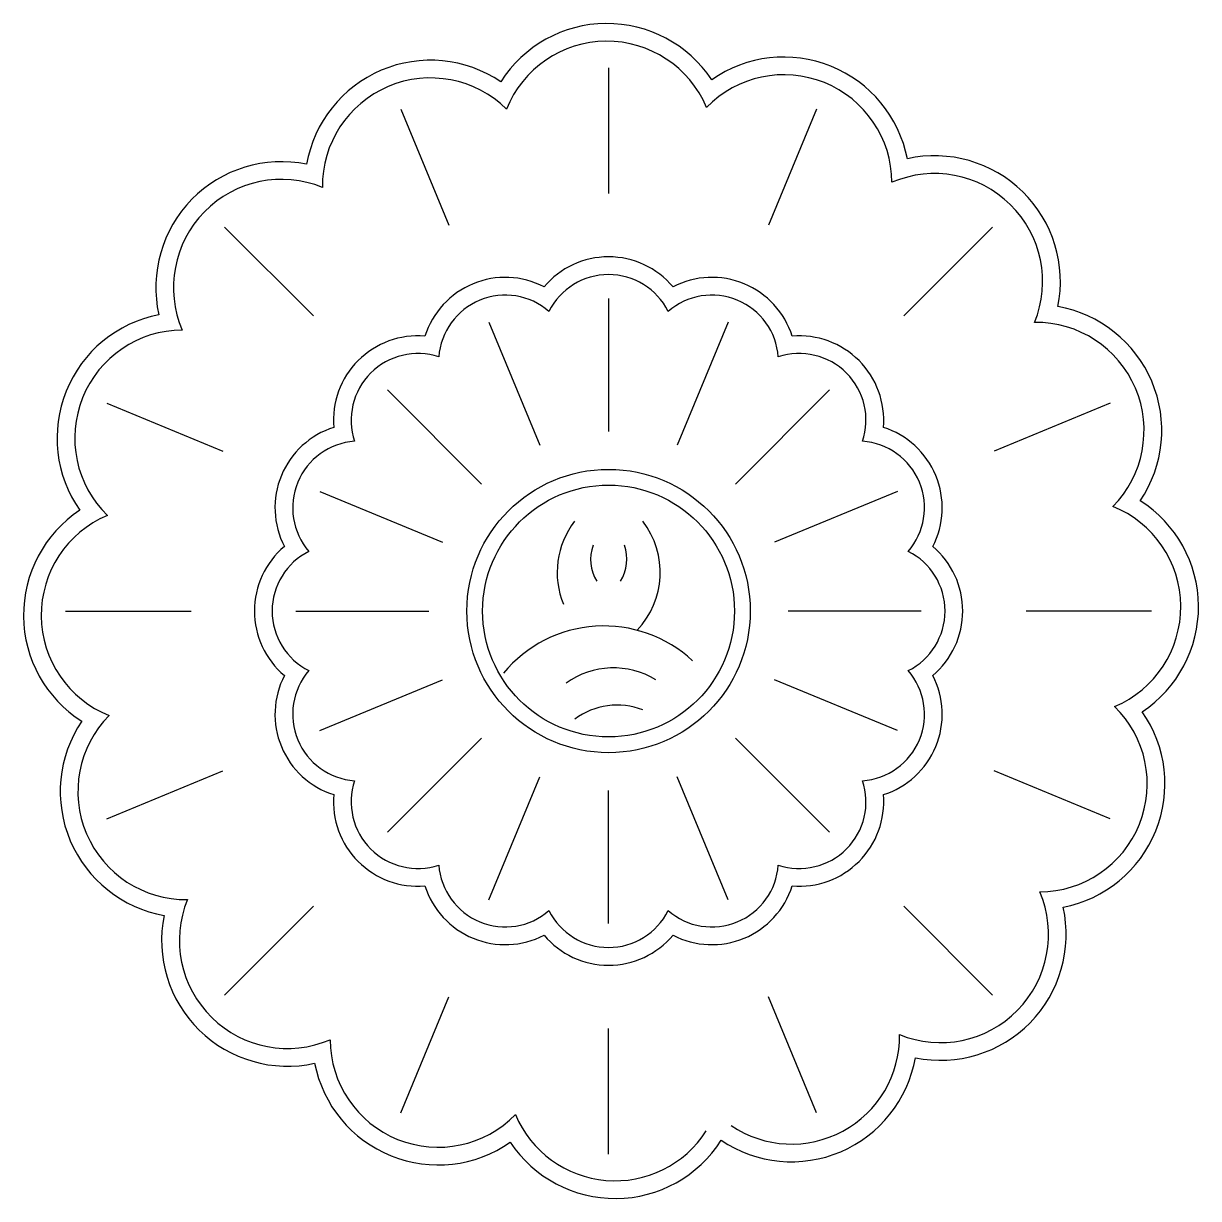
# Model space of a CAD drawing. Extents: x 194 to 444, y 194 to 444.
import ezdxf

# ---------------------------------------------------------------- set-up
doc = ezdxf.new("R2010")
doc.units = 0
doc.header["$LTSCALE"] = 10
doc.header["$MEASUREMENT"] = 0
doc.layers.add('3', color=3, linetype='CONTINUOUS')
doc.layers.add('4', color=4, linetype='CONTINUOUS')

msp = doc.modelspace()

# ---------------------------------------------------------------- linework, layer by layer
at = {"layer": '3'}
for p, q in [((318.81, 434.54), (318.81, 407.83)), ((274.6, 425.74), (284.82, 401.06)), ((363.03, 425.74), (352.81, 401.06)), ((237.12, 400.7), (256, 381.81)), ((400.51, 400.7), (381.62, 381.81)), ((318.81, 385.51), (318.81, 357.22)), ((293.36, 380.45), (304.19, 354.31)), ((344.27, 380.45), (333.44, 354.31)), ((271.79, 366.03), (291.79, 346.02)), ((365.84, 366.03), (345.84, 346.02)), ((212.07, 363.21), (236.75, 352.99)), ((425.56, 363.21), (400.88, 352.99)), ((257.37, 344.45), (283.5, 333.63)), ((380.26, 344.45), (354.12, 333.63)), ((203.28, 319), (229.99, 319)), ((252.31, 319), (280.6, 319)), ((385.32, 319), (357.03, 319)), ((434.35, 319), (407.64, 319)), ((257.37, 293.55), (283.5, 304.37)), ((380.26, 293.55), (354.12, 304.37)), ((271.79, 271.97), (291.79, 291.97)), ((365.84, 271.97), (345.84, 291.97)), ((212.07, 274.79), (236.75, 285.01)), ((425.56, 274.79), (400.88, 285.01)), ((293.36, 257.55), (304.19, 283.69)), ((344.27, 257.55), (333.44, 283.69)), ((318.81, 252.49), (318.81, 280.78)), ((237.12, 237.3), (256, 256.19)), ((400.51, 237.3), (381.62, 256.19)), ((274.6, 212.26), (284.82, 236.93)), ((363.03, 212.26), (352.81, 236.93)), ((318.81, 203.46), (318.81, 230.17))]:
    msp.add_line(p, q, dxfattribs=at)
msp.add_lwpolyline([(344.89, 209.51, 0.604805), (380.73, 228.87, 0.670601), (410.55, 259.23, 0.670607), (426.48, 298.69, 0.670607), (426.1, 341.24, 0.670607), (409.47, 380.4, 0.670607), (379.11, 410.22, 0.670607), (339.65, 426.15, 0.670607), (297.1, 425.77, 0.670607), (257.93, 409.14, 0.670607), (228.11, 378.78, 0.670607), (212.18, 339.32, 0.670607), (212.56, 296.77, 0.670607), (229.2, 257.6, 0.670607), (259.56, 227.79, 0.670607), (299.01, 211.85, 0.604844), (339.6, 208.41, 0.604844)], format="xyb", dxfattribs=at)
msp.add_lwpolyline([(382.57, 331.68, 0.617404), (372.86, 355.11, 0.617404), (354.93, 373.05, 0.617404), (331.5, 382.75, 0.617404), (306.13, 382.75, 0.617404), (282.7, 373.05, 0.617404), (264.77, 355.11, 0.617404), (255.06, 331.68, 0.617404), (255.06, 306.32, 0.617404), (264.77, 282.89, 0.617404), (282.7, 264.95, 0.617404), (306.13, 255.25, 0.617404), (331.5, 255.25, 0.617404), (354.93, 264.95, 0.617404), (372.86, 282.89, 0.617404), (382.57, 306.32, 0.617404)], format="xyb", close=True, dxfattribs=at)
msp.add_circle((318.81, 319), 26.79, dxfattribs=at)
for centre, radius, start, end in [((325.74, 327.22), 17.86, 142.4933, 202.3033), ((311.94, 327.22), 17.86, 316.4534, 37.5067), ((323.9, 329.99), 8.91, 160.3145, 211.4088), ((313.78, 329.99), 8.91, 328.5912, 19.6855), ((317.82, 288.08), 27.75, 47.1326, 140.3309), ((319.86, 289.7), 17.2, 58.4853, 125.7598), ((320.65, 283.85), 15.14, 68.8788, 126.555)]:
    msp.add_arc(centre, radius, start, end, dxfattribs=at)
at = {"layer": '4'}
msp.add_lwpolyline([(342.78, 206.39, 0.542672), (384.09, 223.94, 0.5427), (415.54, 255.96, 0.5427), (432.35, 297.57, 0.5427), (431.95, 342.46, 0.5427), (414.4, 383.77, 0.5427), (382.38, 415.22, 0.5427), (340.76, 432.02, 0.5427), (295.88, 431.62, 0.5427), (254.57, 414.07, 0.5427), (223.12, 382.05, 0.5427), (206.31, 340.44, 0.5427), (206.72, 295.55, 0.5427), (224.26, 254.24, 0.5427), (256.28, 222.79, 0.5427), (297.9, 205.99, 0.5427), (342.78, 206.39)], format="xyb", dxfattribs=at)
msp.add_lwpolyline([(387.79, 332.72, 0.464622), (377.29, 358.07, 0.464622), (357.89, 377.48, 0.464622), (332.53, 387.98, 0.464622), (305.09, 387.98, 0.464622), (279.74, 377.48, 0.464622), (260.34, 358.07, 0.464622), (249.84, 332.72, 0.464622), (249.84, 305.28, 0.464622), (260.34, 279.93, 0.464622), (279.74, 260.52, 0.464622), (305.09, 250.02, 0.464622), (332.53, 250.02, 0.464622), (357.89, 260.52, 0.464622), (377.29, 279.93, 0.464622), (387.79, 305.28, 0.464622)], format="xyb", close=True, dxfattribs=at)
msp.add_circle((318.81, 319), 30.14, dxfattribs=at)

doc.saveas('drawing.dxf')
